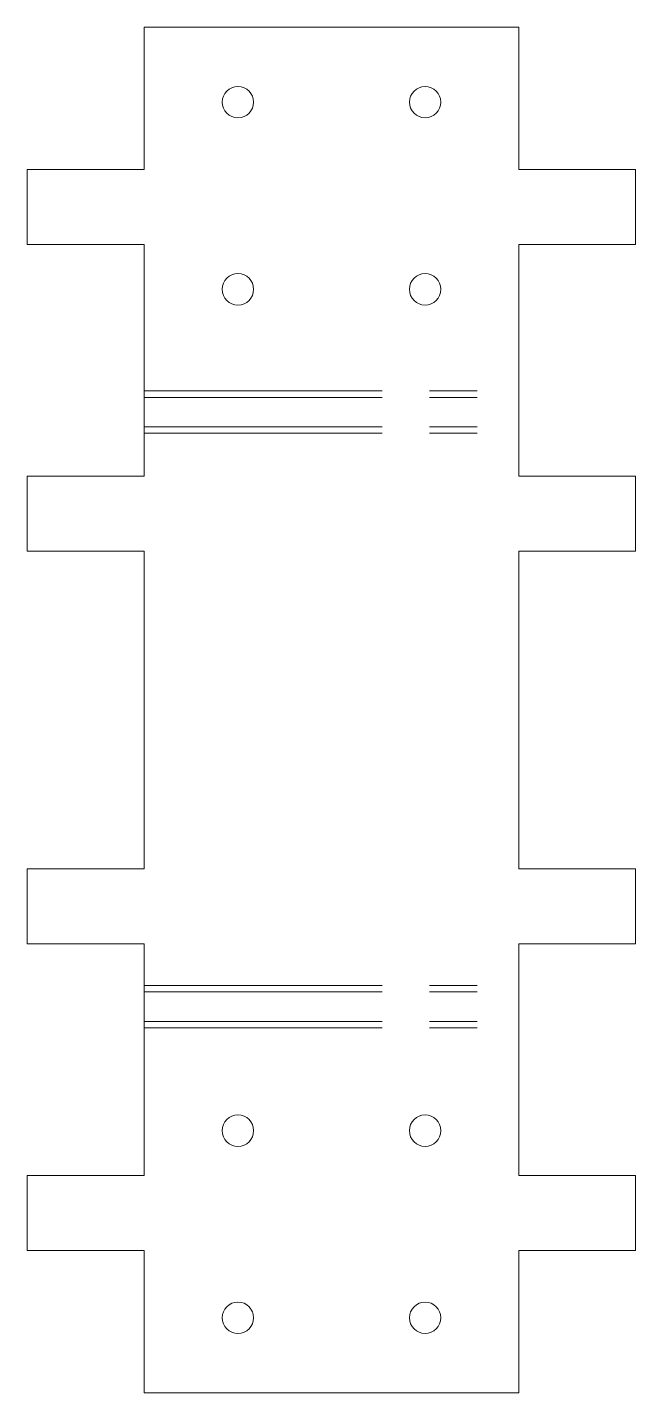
# Model space of a CAD drawing. Header units: millimetres. Extents: x 67 to 149, y 75 to 258.
import ezdxf

# ---------------------------------------------------------------- set-up
doc = ezdxf.new("R2010")
doc.units = ezdxf.units.MM
doc.linetypes.add('CENTER', pattern=[50.8, 31.75, -6.35, 6.35, -6.35])
doc.layers.add('BEND CENTERS', color=204, linetype='CENTER', lineweight=0)
doc.layers.add('VISIBLE', color=7, linetype='Continuous', lineweight=0)

msp = doc.modelspace()

# ---------------------------------------------------------------- linework, layer by layer
at = {"layer": 'BEND CENTERS'}
for p, q in [((82.92, 209.3), (132.92, 209.3)), ((82.92, 208.43), (132.92, 208.43)), ((82.92, 204.5), (132.92, 204.5)), ((82.92, 203.64), (132.92, 203.64)), ((82.92, 129.89), (132.92, 129.89)), ((82.92, 129.02), (132.92, 129.02)), ((82.92, 125.09), (132.92, 125.09)), ((82.92, 124.22), (132.92, 124.22))]:
    msp.add_line(p, q, dxfattribs=at)
at = {"layer": 'VISIBLE'}
for p, q in [((82.92, 257.87), (132.92, 257.87)), ((82.92, 238.87), (82.92, 257.87)), ((132.92, 257.87), (132.92, 238.87)), ((67.31, 238.87), (77.31, 238.87)), ((67.31, 228.87), (67.31, 238.87)), ((77.31, 238.87), (79.92, 238.87)), ((79.92, 238.87), (82.92, 238.87)), ((132.92, 238.87), (135.92, 238.87)), ((135.92, 238.87), (138.52, 238.87)), ((138.52, 238.87), (148.52, 238.87)), ((148.52, 238.87), (148.52, 228.87)), ((77.31, 228.87), (67.31, 228.87)), ((79.92, 228.87), (77.31, 228.87)), ((82.92, 228.87), (79.92, 228.87)), ((82.92, 209.3), (82.92, 228.87)), ((132.92, 228.87), (132.92, 209.3)), ((135.92, 228.87), (132.92, 228.87)), ((138.52, 228.87), (135.92, 228.87)), ((148.52, 228.87), (138.52, 228.87)), ((82.92, 208.43), (82.92, 209.3)), ((82.92, 204.5), (82.92, 208.43)), ((132.92, 209.3), (132.92, 208.43)), ((132.92, 208.43), (132.92, 204.5)), ((82.92, 203.64), (82.92, 204.5)), ((132.92, 204.5), (132.92, 203.64)), ((82.92, 197.9), (82.92, 203.64)), ((132.92, 203.64), (132.92, 197.9)), ((67.31, 187.9), (67.31, 197.9)), ((67.31, 197.9), (77.31, 197.9)), ((77.31, 197.9), (79.92, 197.9)), ((79.92, 197.9), (82.92, 197.9)), ((132.92, 197.9), (135.92, 197.9)), ((135.92, 197.9), (138.52, 197.9)), ((138.52, 197.9), (148.52, 197.9)), ((148.52, 197.9), (148.52, 187.9)), ((77.31, 187.9), (67.31, 187.9)), ((79.92, 187.9), (77.31, 187.9)), ((82.92, 187.9), (79.92, 187.9)), ((82.92, 182.9), (82.92, 187.9)), ((135.92, 187.9), (132.92, 187.9)), ((132.92, 187.9), (132.92, 182.9)), ((138.52, 187.9), (135.92, 187.9)), ((148.52, 187.9), (138.52, 187.9)), ((82.92, 150.45), (82.92, 182.9)), ((132.92, 182.9), (132.92, 150.45)), ((82.92, 145.45), (82.92, 150.45)), ((132.92, 150.45), (132.92, 145.45)), ((67.31, 145.45), (77.31, 145.45)), ((67.31, 135.45), (67.31, 145.45)), ((77.31, 145.45), (79.92, 145.45)), ((79.92, 145.45), (82.92, 145.45)), ((132.92, 145.45), (135.92, 145.45)), ((135.92, 145.45), (138.52, 145.45)), ((138.52, 145.45), (148.52, 145.45)), ((148.52, 145.45), (148.52, 135.45)), ((77.31, 135.45), (67.31, 135.45)), ((79.92, 135.45), (77.31, 135.45)), ((82.92, 135.45), (79.92, 135.45)), ((82.92, 129.89), (82.92, 135.45)), ((132.92, 135.45), (132.92, 129.89)), ((135.92, 135.45), (132.92, 135.45)), ((138.52, 135.45), (135.92, 135.45)), ((148.52, 135.45), (138.52, 135.45)), ((82.92, 129.02), (82.92, 129.89)), ((132.92, 129.89), (132.92, 129.02)), ((82.92, 125.09), (82.92, 129.02)), ((132.92, 129.02), (132.92, 125.09)), ((82.92, 124.22), (82.92, 125.09)), ((82.92, 104.49), (82.92, 124.22)), ((132.92, 125.09), (132.92, 124.22)), ((132.92, 124.22), (132.92, 104.49)), ((67.31, 94.49), (67.31, 104.49)), ((67.31, 104.49), (77.31, 104.49)), ((77.31, 104.49), (79.92, 104.49)), ((79.92, 104.49), (82.92, 104.49)), ((132.92, 104.49), (135.92, 104.49)), ((135.92, 104.49), (138.52, 104.49)), ((138.52, 104.49), (148.52, 104.49)), ((148.52, 104.49), (148.52, 94.49)), ((77.31, 94.49), (67.31, 94.49)), ((79.92, 94.49), (77.31, 94.49)), ((82.92, 94.49), (79.92, 94.49)), ((82.92, 75.49), (82.92, 94.49)), ((132.92, 94.49), (132.92, 75.49)), ((135.92, 94.49), (132.92, 94.49)), ((138.52, 94.49), (135.92, 94.49)), ((148.52, 94.49), (138.52, 94.49)), ((132.92, 75.49), (82.92, 75.49))]:
    msp.add_line(p, q, dxfattribs=at)
for centre in [(95.42, 247.87), (120.42, 247.87), (95.42, 222.87), (120.42, 222.87), (95.42, 110.49), (120.42, 110.49), (95.42, 85.49), (120.42, 85.49)]:
    msp.add_circle(centre, 2.1, dxfattribs=at)

doc.saveas('drawing.dxf')
